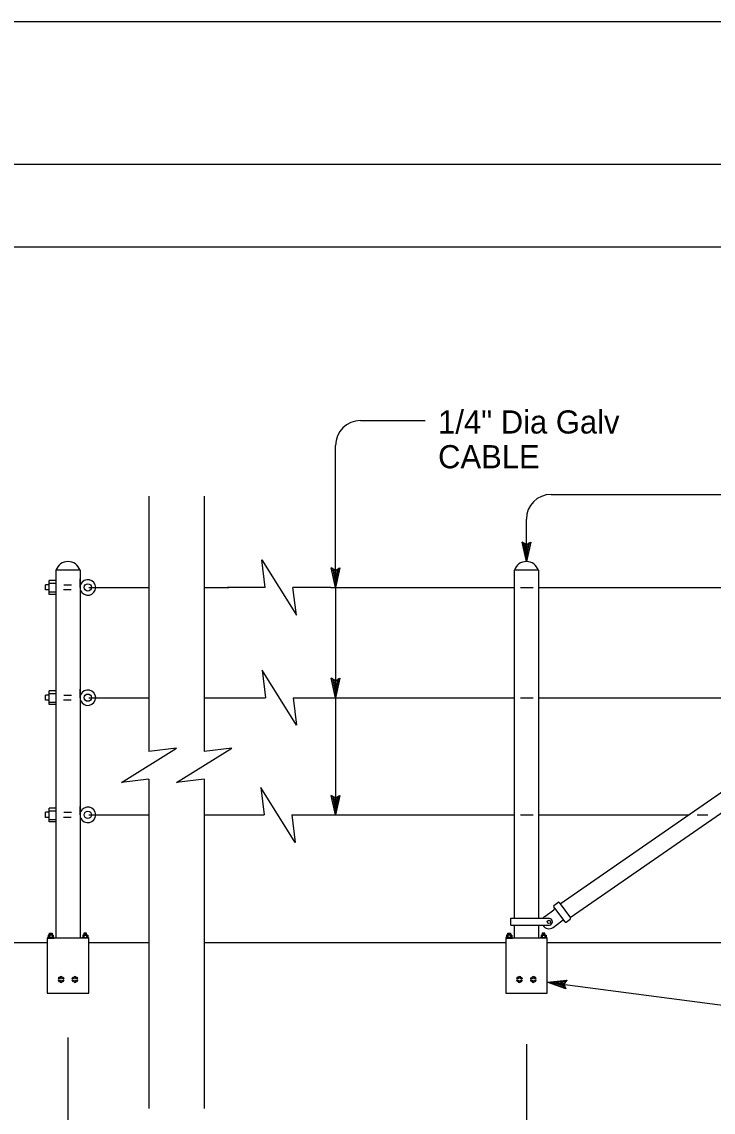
# Model space of a CAD drawing. Extents: x -893 to 867, y -474 to 712.
# Drawn here: x -615.4 to -406.5, y 382.5 to 712 of the extents above; entities that cross this region are included whole.
import ezdxf

# ---------------------------------------------------------------- set-up
doc = ezdxf.new("R2010")
doc.units = 0
for name, color, linetype in [('60 Nongeo Data', 7, 'Continuous'), ('border_PLOTTING-ELEMENTS', 7, 'Continuous'), ('border_rw_22x34_Cut_Lines', 7, 'Continuous'), ('border_SHEET', 7, 'Continuous')]:
    doc.layers.add(name, color=color, linetype=linetype)

msp = doc.modelspace()

# ---------------------------------------------------------------- linework, layer by layer
at = {"layer": '60 Nongeo Data'}
for p, q in [((-513.1, 591.46), (-493.49, 591.46)), ((-520.6, 541.05), (-520.6, 583.96)), ((-577.01, 568.64), (-577.01, 491.45)), ((-560.33, 568.64), (-560.33, 491.45)), ((-455.46, 569.15), (-394.43, 569.15)), ((-462.95, 548.86), (-462.95, 561.65)), ((-597.83, 546.25), (-605.12, 546.25)), ((-605.12, 546.25), (-605.12, 435.08)), ((-597.83, 546.25), (-597.83, 435.08)), ((-597.83, 541.05), (-597.83, 543.63)), ((-466.6, 546.25), (-466.6, 441.07)), ((-459.31, 546.25), (-466.6, 546.25)), ((-459.31, 546.25), (-459.31, 441.07)), ((-608.24, 540.27), (-608.24, 541.83)), ((-607.2, 541.83), (-608.24, 541.83)), ((-607.2, 538.96), (-607.2, 543.13)), ((-605.12, 543.13), (-607.2, 543.13)), ((-607.2, 542.29), (-605.12, 542.29)), ((-602.76, 541.83), (-600.4, 541.83)), ((-595.19, 541.05), (-577.01, 541.05)), ((-560.33, 541.05), (-552.86, 541.05)), ((-541.84, 541.05), (-553.29, 541.05)), ((-522.05, 541.05), (-533.5, 541.05)), ((-522.05, 541.05), (-466.6, 541.05)), ((-520.6, 541.05), (-520.6, 507.72)), ((-464.76, 541.05), (-460.91, 541.05)), ((-459.31, 541.05), (-359.89, 541.05)), ((-607.2, 540.27), (-608.24, 540.27)), ((-607.2, 539.68), (-605.12, 539.68)), ((-605.12, 538.96), (-607.2, 538.96)), ((-600.52, 540.27), (-602.88, 540.27)), ((-452.79, 445.47), (-324.17, 534.55)), ((-449.7, 441.28), (-321.08, 530.35)), ((-608.24, 506.94), (-608.24, 508.5)), ((-607.2, 508.5), (-608.24, 508.5)), ((-607.2, 505.64), (-607.2, 509.8)), ((-605.12, 509.8), (-607.2, 509.8)), ((-607.2, 508.97), (-605.12, 508.97)), ((-602.76, 508.5), (-600.4, 508.5)), ((-597.83, 507.72), (-597.83, 510.31)), ((-595.19, 507.72), (-577.01, 507.72)), ((-560.33, 507.72), (-553.24, 507.72)), ((-553.24, 507.72), (-541.78, 507.72)), ((-533.45, 507.72), (-521.99, 507.72)), ((-522.14, 507.72), (-466.6, 507.72)), ((-520.6, 507.72), (-520.6, 472.31)), ((-464.76, 507.72), (-460.91, 507.72)), ((-459.31, 507.72), (-362.91, 507.72)), ((-607.2, 506.94), (-608.24, 506.94)), ((-607.2, 506.36), (-605.12, 506.36)), ((-605.12, 505.64), (-607.2, 505.64)), ((-600.52, 506.94), (-602.88, 506.94)), ((-577.01, 483.12), (-577.01, 383.62)), ((-560.33, 483.12), (-560.33, 383.62)), ((-597.83, 472.31), (-597.83, 474.9)), ((-608.24, 471.53), (-608.24, 473.09)), ((-607.2, 473.09), (-608.24, 473.09)), ((-607.2, 471.53), (-608.24, 471.53)), ((-607.2, 470.23), (-607.2, 474.39)), ((-605.12, 474.39), (-607.2, 474.39)), ((-607.2, 473.56), (-605.12, 473.56)), ((-600.52, 471.53), (-602.88, 471.53)), ((-602.76, 473.09), (-600.4, 473.09)), ((-595.19, 472.31), (-577.01, 472.31)), ((-560.33, 472.31), (-553.61, 472.31)), ((-553.61, 472.31), (-542.16, 472.31)), ((-533.83, 472.31), (-522.37, 472.31)), ((-522.8, 472.31), (-466.6, 472.31)), ((-464.76, 472.31), (-460.91, 472.31)), ((-459.31, 472.31), (-414.04, 472.31)), ((-411.31, 472.31), (-408.11, 472.31)), ((-607.2, 470.95), (-605.12, 470.95)), ((-605.12, 470.23), (-607.2, 470.23)), ((-454.67, 444.95), (-453.41, 445.87)), ((-453.05, 445.82), (-449.65, 441.21)), ((-457.37, 441.66), (-454.68, 443.64)), ((-454.72, 444.58), (-451.33, 439.97)), ((-467.64, 441.07), (-455.92, 441.07)), ((-467.64, 438.98), (-467.64, 441.07)), ((-467.64, 438.98), (-455.92, 438.98)), ((-466.6, 438.98), (-466.6, 435.08)), ((-459.31, 438.98), (-459.31, 435.08)), ((-454.9, 438.31), (-452.21, 440.29)), ((-450.96, 439.92), (-449.7, 440.84)), ((-595.22, 435.08), (-607.72, 435.08)), ((-607.72, 435.08), (-607.72, 418.41)), ((-605.7, 435.24), (-607.65, 435.24)), ((-607.65, 435.24), (-607.65, 435.08)), ((-607.65, 435.08), (-605.7, 435.08)), ((-605.91, 436.01), (-607.44, 436.01)), ((-607.44, 436.01), (-607.44, 435.24)), ((-607.09, 436.52), (-606.27, 436.6)), ((-607.09, 436.38), (-606.27, 436.46)), ((-607.09, 436.25), (-606.27, 436.32)), ((-607.09, 436.11), (-606.27, 436.19)), ((-607.07, 436.01), (-607.07, 436.59)), ((-607.07, 436.59), (-606.29, 436.59)), ((-607.07, 436.01), (-607.07, 435.24)), ((-606.72, 436.01), (-606.27, 436.05)), ((-606.29, 436.59), (-606.29, 436.02)), ((-606.29, 436.01), (-606.29, 435.24)), ((-605.91, 436.01), (-605.91, 435.24)), ((-605.7, 435.24), (-605.7, 435.08)), ((-597.24, 435.24), (-597.24, 435.08)), ((-597.24, 435.24), (-595.29, 435.24)), ((-595.29, 435.08), (-597.24, 435.08)), ((-597.03, 436.01), (-595.5, 436.01)), ((-597.03, 436.01), (-597.03, 435.24)), ((-595.85, 436.52), (-596.67, 436.6)), ((-595.85, 436.38), (-596.67, 436.46)), ((-595.85, 436.25), (-596.67, 436.32)), ((-595.85, 436.11), (-596.67, 436.19)), ((-596.22, 436.01), (-596.67, 436.05)), ((-595.87, 436.59), (-596.65, 436.59)), ((-596.65, 436.59), (-596.65, 436.02)), ((-596.65, 436.01), (-596.65, 435.24)), ((-595.87, 436.01), (-595.87, 436.59)), ((-595.87, 436.01), (-595.87, 435.24)), ((-595.5, 436.01), (-595.5, 435.24)), ((-595.29, 435.24), (-595.29, 435.08)), ((-595.22, 418.41), (-595.22, 435.08)), ((-456.71, 435.08), (-469.2, 435.08)), ((-469.2, 435.08), (-469.2, 418.41)), ((-467.19, 435.24), (-469.14, 435.24)), ((-469.14, 435.24), (-469.14, 435.08)), ((-469.14, 435.08), (-467.19, 435.08)), ((-467.4, 436.01), (-468.93, 436.01)), ((-468.93, 436.01), (-468.93, 435.24)), ((-468.58, 436.52), (-467.75, 436.6)), ((-468.58, 436.38), (-467.75, 436.46)), ((-468.58, 436.25), (-467.75, 436.32)), ((-468.58, 436.11), (-467.75, 436.19)), ((-468.55, 436.01), (-468.55, 436.59)), ((-468.55, 436.59), (-467.77, 436.59)), ((-468.55, 436.01), (-468.55, 435.24)), ((-468.2, 436.01), (-467.75, 436.05)), ((-467.77, 436.59), (-467.77, 436.02)), ((-467.77, 436.01), (-467.77, 435.24)), ((-467.4, 436.01), (-467.4, 435.24)), ((-467.19, 435.24), (-467.19, 435.08)), ((-458.72, 435.24), (-458.72, 435.08)), ((-458.72, 435.24), (-456.77, 435.24)), ((-456.77, 435.08), (-458.72, 435.08)), ((-458.51, 436.01), (-456.98, 436.01)), ((-458.51, 436.01), (-458.51, 435.24)), ((-457.33, 436.52), (-458.16, 436.6)), ((-457.33, 436.38), (-458.16, 436.46)), ((-457.33, 436.25), (-458.16, 436.32)), ((-457.33, 436.11), (-458.16, 436.19)), ((-457.71, 436.01), (-458.16, 436.05)), ((-457.36, 436.59), (-458.14, 436.59)), ((-458.14, 436.59), (-458.14, 436.02)), ((-458.14, 436.01), (-458.14, 435.24)), ((-457.36, 436.01), (-457.36, 436.59)), ((-457.36, 436.01), (-457.36, 435.24)), ((-456.98, 436.01), (-456.98, 435.24)), ((-456.77, 435.24), (-456.77, 435.08)), ((-456.71, 418.41), (-456.71, 435.08)), ((-654.26, 433.77), (-607.72, 433.77)), ((-595.22, 433.77), (-577.01, 433.77)), ((-560.33, 433.77), (-469.2, 433.77)), ((-456.71, 433.77), (-317.15, 433.77)), ((-456.71, 421.8), (-394.76, 413.68)), ((-607.72, 418.41), (-595.22, 418.41)), ((-469.2, 418.41), (-456.71, 418.41)), ((-601.47, 405.05), (-601.47, 308.76)), ((-462.95, 403.05), (-462.95, 308.76))]:
    msp.add_line(p, q, dxfattribs=at)
for points in [[(-461.64, 554.76), (-462.95, 548.86), (-464.26, 554.76), (-463.91, 554.55), (-462.96, 550.23), (-461.99, 554.55), (-462.33, 554.35), (-462.95, 551.58), (-463.57, 554.34), (-463.22, 554.13), (-462.95, 552.94), (-462.68, 554.14), (-462.95, 553.98), (-464.26, 554.76), (-462.95, 553.98)], [(-519.28, 546.95), (-520.6, 541.05), (-521.91, 546.95), (-521.56, 546.74), (-520.6, 542.42), (-519.63, 546.74), (-519.98, 546.54), (-520.6, 543.77), (-521.21, 546.53), (-520.86, 546.32), (-520.6, 545.13), (-520.33, 546.33), (-520.6, 546.16), (-521.91, 546.95), (-520.6, 546.16)], [(-519.28, 513.62), (-520.6, 507.72), (-521.91, 513.63), (-521.56, 513.42), (-520.6, 509.09), (-519.63, 513.42), (-519.98, 513.21), (-520.6, 510.44), (-521.21, 513.21), (-520.86, 513), (-520.6, 511.8), (-520.33, 513), (-520.6, 512.84), (-521.91, 513.63), (-520.6, 512.84)], [(-519.28, 478.21), (-520.6, 472.31), (-521.91, 478.22), (-521.56, 478.01), (-520.6, 473.68), (-519.63, 478.01), (-519.98, 477.8), (-520.6, 475.03), (-521.21, 477.8), (-520.86, 477.58), (-520.6, 476.39), (-520.33, 477.59), (-520.6, 477.43), (-521.91, 478.22), (-520.6, 477.43)], [(-451.02, 419.72), (-456.71, 421.8), (-450.68, 422.33), (-450.93, 422.01), (-455.35, 421.62), (-451.18, 420.1), (-451.34, 420.47), (-454.01, 421.44), (-451.19, 421.69), (-451.44, 421.37), (-452.66, 421.26), (-451.51, 420.84), (-451.63, 421.13), (-450.68, 422.33), (-451.63, 421.13)]]:
    msp.add_lwpolyline(points, close=True, dxfattribs=at)
for points in [[(-541.84, 541.05), (-542.88, 549.38), (-532.46, 532.71), (-533.5, 541.05)], [(-533.45, 507.72), (-532.41, 499.39), (-542.82, 516.05), (-541.78, 507.72)], [(-577.01, 483.12), (-585.34, 482.08), (-568.68, 492.5), (-577.01, 491.45)], [(-560.33, 483.12), (-568.66, 482.08), (-552, 492.5), (-560.33, 491.45)], [(-533.83, 472.31), (-532.78, 463.98), (-543.2, 480.64), (-542.16, 472.31)], [(-603.96, 423.14), (-604.24, 422.98), (-604.24, 422.68)], [(-604.24, 422.51), (-604.24, 422.18), (-603.98, 422.03)], [(-603.83, 421.94), (-603.55, 421.78), (-603.29, 421.93)], [(-603.27, 423.21), (-603.55, 423.37), (-603.81, 423.22)], [(-603.14, 422.01), (-602.86, 422.18), (-602.86, 422.48)], [(-602.86, 422.98), (-603.12, 423.13)], [(-602.86, 422.65), (-602.86, 422.98)], [(-600.08, 422.98), (-599.82, 423.13)], [(-600.08, 422.65), (-600.08, 422.98)], [(-599.8, 422.01), (-600.08, 422.18), (-600.08, 422.48)], [(-599.67, 423.21), (-599.39, 423.37), (-599.13, 423.22)], [(-599.11, 421.94), (-599.39, 421.78), (-599.65, 421.93)], [(-598.98, 423.14), (-598.7, 422.98), (-598.7, 422.68)], [(-598.7, 422.51), (-598.7, 422.18), (-598.96, 422.03)], [(-465.44, 423.14), (-465.73, 422.98), (-465.73, 422.68)], [(-465.73, 422.51), (-465.73, 422.18), (-465.47, 422.03)], [(-465.32, 421.94), (-465.04, 421.78), (-464.78, 421.93)], [(-464.75, 423.21), (-465.04, 423.37), (-465.3, 423.22)], [(-464.63, 422.01), (-464.35, 422.18), (-464.35, 422.48)], [(-464.35, 422.98), (-464.61, 423.13)], [(-464.35, 422.65), (-464.35, 422.98)], [(-461.56, 422.98), (-461.3, 423.13)], [(-461.56, 422.65), (-461.56, 422.98)], [(-461.28, 422.01), (-461.56, 422.18), (-461.56, 422.48)], [(-461.15, 423.21), (-460.87, 423.37), (-460.61, 423.22)], [(-460.59, 421.94), (-460.87, 421.78), (-461.13, 421.93)], [(-460.46, 423.14), (-460.18, 422.98), (-460.18, 422.68)], [(-460.18, 422.51), (-460.18, 422.18), (-460.44, 422.03)]]:
    msp.add_lwpolyline(points, dxfattribs=at)
for centre, radius in [((-595.49, 541.06), 1.1), ((-595.49, 507.74), 1.1), ((-595.49, 472.33), 1.1), ((-456.14, 439.98), 0.521)]:
    msp.add_circle(centre, radius, dxfattribs=at)
for centre, radius, start, end in [((-513.1, 583.96), 7.5, 90, 180), ((-455.46, 561.65), 7.5, 90, 180), ((-601.47, 545), 3.85, 18.9246, 161.0754), ((-462.95, 545), 3.85, 18.9246, 161.0754), ((-597.82, 542.06), 0.232, 269.5068, 332.1149), ((-595.45, 541.05), 2.35, 202.9432, 157.5038), ((-597.82, 540.04), 0.228, 27.2923, 91.086), ((-597.82, 508.73), 0.232, 269.5068, 332.1149), ((-595.45, 507.73), 2.35, 202.9432, 157.5038), ((-597.82, 506.71), 0.228, 27.2923, 91.086), ((-595.45, 472.32), 2.35, 202.9432, 157.5038), ((-597.82, 473.32), 0.232, 269.5068, 332.1149), ((-597.82, 471.3), 0.228, 27.2923, 91.086), ((-454.51, 444.74), 0.26, 126.3819, 216.3781), ((-453.26, 445.66), 0.26, 36.3792, 126.3808), ((-456.14, 439.98), 2.08, 126.3807, 140.7382), ((-454.99, 444.06), 0.521, 306.3782, 36.3779), ((-456.14, 439.98), 2.08, 208.9927, 306.3771), ((-456.14, 439.98), 2.08, 140.7389, 148.7942), ((-456.14, 440.02), 1.06, 281.5917, 78.4083), ((-451.9, 439.87), 0.521, 36.3779, 126.3793), ((-451.12, 440.13), 0.26, 216.3779, 306.3819), ((-449.86, 441.05), 0.26, 306.3831, 36.3795), ((-607.25, 435.8), 0.215, 30.7677, 149.2323), ((-606.68, 435.24), 0.779, 59.9043, 120.0957), ((-606.1, 435.8), 0.215, 30.7677, 149.2323), ((-596.84, 435.8), 0.215, 30.7677, 149.2323), ((-596.26, 435.24), 0.779, 59.9043, 120.0957), ((-595.69, 435.8), 0.215, 30.7677, 149.2323), ((-468.74, 435.8), 0.215, 30.7677, 149.2323), ((-468.16, 435.24), 0.779, 59.9043, 120.0957), ((-467.59, 435.8), 0.215, 30.7677, 149.2323), ((-458.32, 435.8), 0.215, 30.7677, 149.2323), ((-457.75, 435.24), 0.779, 59.9043, 120.0957), ((-457.17, 435.8), 0.215, 30.7677, 149.2323), ((-603.55, 422.58), 0.881, 185.8254, 231.8722), ((-603.55, 422.58), 0.881, 125.8254, 171.8722), ((-603.55, 422.58), 0.691, 185.8254, 231.8722), ((-603.55, 422.58), 0.691, 125.8254, 171.8722), ((-603.55, 422.58), 0.39, 104.3407, 165.6593), ((-603.55, 422.58), 0.39, 194.3407, 255.6593), ((-603.55, 422.58), 0.881, 245.8254, 291.8722), ((-603.55, 422.58), 0.881, 65.8254, 111.8722), ((-603.55, 422.58), 0.691, 245.8254, 291.8722), ((-603.55, 422.58), 0.691, 65.8254, 111.8722), ((-603.55, 422.58), 0.39, 14.3407, 75.6593), ((-603.55, 422.58), 0.39, 284.3407, 345.6593), ((-603.55, 422.58), 0.691, 305.8254, 351.8722), ((-603.55, 422.58), 0.691, 5.8254, 51.8722), ((-603.55, 422.58), 0.881, 305.8254, 351.8722), ((-603.55, 422.58), 0.881, 5.8254, 51.8722), ((-599.39, 422.58), 0.881, 128.1278, 174.1746), ((-599.39, 422.58), 0.881, 188.1278, 234.1746), ((-599.39, 422.58), 0.691, 128.1278, 174.1746), ((-599.39, 422.58), 0.691, 188.1278, 234.1746), ((-599.39, 422.58), 0.39, 104.3407, 165.6593), ((-599.39, 422.58), 0.39, 194.3407, 255.6593), ((-599.39, 422.58), 0.881, 68.1278, 114.1746), ((-599.39, 422.58), 0.881, 248.1278, 294.1746), ((-599.39, 422.58), 0.691, 68.1278, 114.1746), ((-599.39, 422.58), 0.691, 248.1278, 294.1746), ((-599.39, 422.58), 0.39, 14.3407, 75.6593), ((-599.39, 422.58), 0.39, 284.3407, 345.6593), ((-599.39, 422.58), 0.691, 8.1278, 54.1746), ((-599.39, 422.58), 0.691, 308.1278, 354.1746), ((-599.39, 422.58), 0.881, 8.1278, 54.1746), ((-599.39, 422.58), 0.881, 308.1278, 354.1746), ((-465.04, 422.58), 0.881, 125.8254, 171.8722), ((-465.04, 422.58), 0.881, 185.8254, 231.8722), ((-465.04, 422.58), 0.691, 125.8254, 171.8722), ((-465.04, 422.58), 0.691, 185.8254, 231.8722), ((-465.04, 422.58), 0.39, 104.3407, 165.6593), ((-465.04, 422.58), 0.39, 194.3407, 255.6593), ((-465.04, 422.58), 0.881, 245.8254, 291.8722), ((-465.04, 422.58), 0.881, 65.8254, 111.8722), ((-465.04, 422.58), 0.691, 245.8254, 291.8722), ((-465.04, 422.58), 0.691, 65.8254, 111.8722), ((-465.04, 422.58), 0.39, 14.3407, 75.6593), ((-465.04, 422.58), 0.39, 284.3407, 345.6593), ((-465.04, 422.58), 0.691, 305.8254, 351.8722), ((-465.04, 422.58), 0.691, 5.8254, 51.8722), ((-465.04, 422.58), 0.881, 305.8254, 351.8722), ((-465.04, 422.58), 0.881, 5.8254, 51.8722), ((-460.87, 422.58), 0.881, 128.1278, 174.1746), ((-460.87, 422.58), 0.881, 188.1278, 234.1746), ((-460.87, 422.58), 0.691, 128.1278, 174.1746), ((-460.87, 422.58), 0.691, 188.1278, 234.1746), ((-460.87, 422.58), 0.39, 104.3407, 165.6593), ((-460.87, 422.58), 0.39, 194.3407, 255.6593), ((-460.87, 422.58), 0.881, 68.1278, 114.1746), ((-460.87, 422.58), 0.881, 248.1278, 294.1746), ((-460.87, 422.58), 0.691, 68.1278, 114.1746), ((-460.87, 422.58), 0.691, 248.1278, 294.1746), ((-460.87, 422.58), 0.39, 14.3407, 75.6593), ((-460.87, 422.58), 0.39, 284.3407, 345.6593), ((-460.87, 422.58), 0.691, 8.1278, 54.1746), ((-460.87, 422.58), 0.691, 308.1278, 354.1746), ((-460.87, 422.58), 0.881, 8.1278, 54.1746), ((-460.87, 422.58), 0.881, 308.1278, 354.1746)]:
    msp.add_arc(centre, radius, start, end, dxfattribs=at)
at = {"layer": 'border_PLOTTING-ELEMENTS'}
for points in [[(-893.45, -474.04), (866.55, -474.04), (866.55, 711.96), (-893.45, 711.96)], [(-863.45, 668.96), (836.55, 668.96), (836.55, -431.04), (-863.45, -431.04)]]:
    msp.add_lwpolyline(points, close=True, dxfattribs=at)
at = {"layer": 'border_rw_22x34_Cut_Lines'}
msp.add_lwpolyline([(-863.45, 668.96), (836.55, 668.96), (836.55, -431.04), (-863.45, -431.04)], close=True, dxfattribs=at)
at = {"layer": 'border_SHEET'}
msp.add_line((-813.45, 643.96), (811.55, 643.96), dxfattribs=at)

# ---------------------------------------------------------------- texts
at = {"layer": '60 Nongeo Data'}
for s, height, p in [('1/4" Dia Galv', 6.9987, (-489.63, 587.55)), ('CABLE', 6.999, (-489.63, 577.05))]:
    msp.add_text(s, height=height, dxfattribs=at).set_placement(p)

doc.saveas('drawing.dxf')
